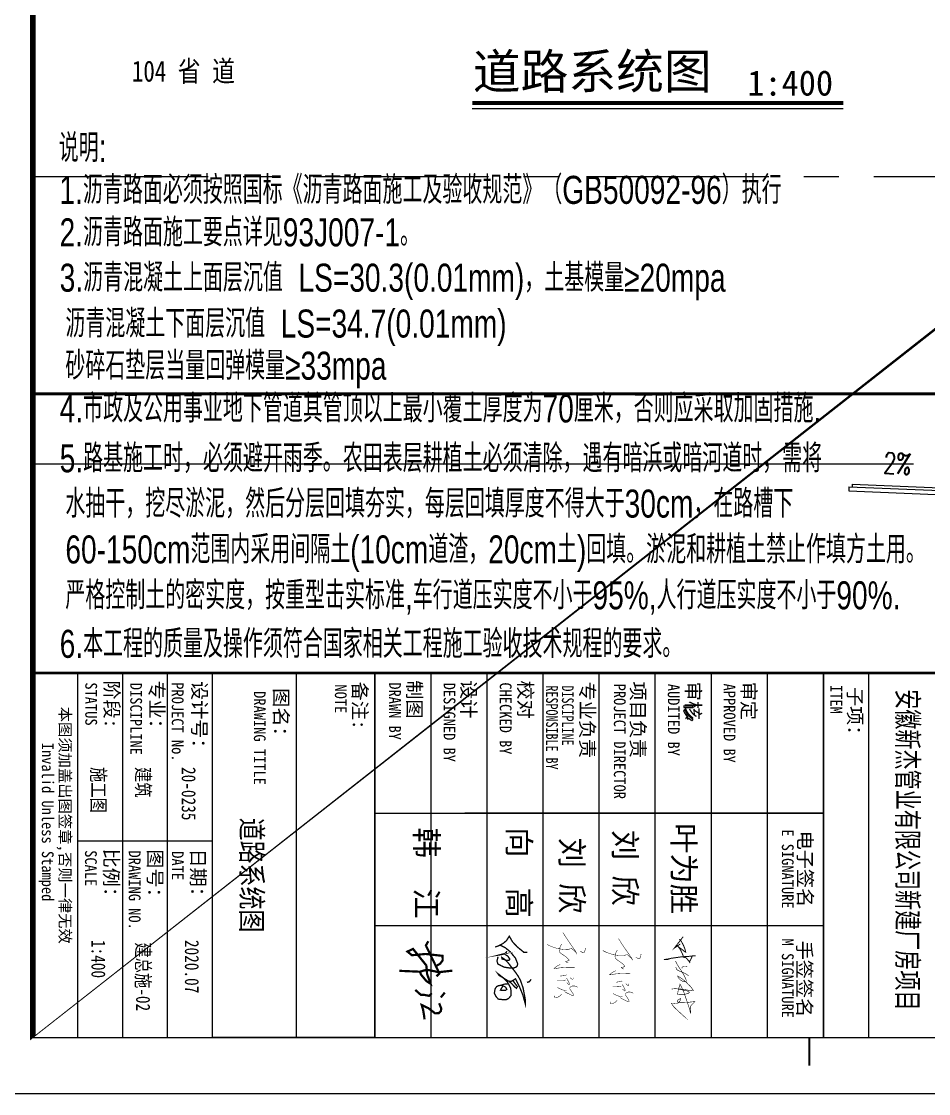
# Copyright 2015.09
# Model space of a CAD drawing. Extents: x 40416317 to 40416828, y 3375719 to 3376426.
# Drawn here: x 40416658.4 to 40416723.1, y 3375781 to 3375857.5 of the extents above; entities that cross this region are included whole.
import ezdxf
from ezdxf.enums import TextEntityAlignment as Align

# ---------------------------------------------------------------- set-up
doc = ezdxf.new("R2010")
doc.units = 0
doc.linetypes.add('CENTER', pattern=[2, 1.25, -0.25, 0.25, -0.25])
doc.layers.get('0').update_dxf_attribs({"linetype": 'CONTINUOUS'})
for name, color, linetype in [('00-tk', 151, 'CONTINUOUS'), ('05规划道路边线', 5, 'CONTINUOUS'), ('06规划边线', 102, 'CONTINUOUS'), ('07m', 36, 'CONTINUOUS'), ('a', 7, 'CONTINUOUS'), ('A-ANNO-TEXT', 255, 'CONTINUOUS'), ('A-Hz1(房间名称)', 4, 'CONTINUOUS'), ('AXIS', 3, 'CONTINUOUS'), ('iicon', 7, 'CONTINUOUS'), ('PUB_DIM', 3, 'CONTINUOUS'), ('PUB_TEXT', 7, 'CONTINUOUS'), ('ROAD', 7, 'CONTINUOUS'), ('RZ', 2, 'CONTINUOUS'), ('TX', 4, 'CONTINUOUS'), ('签名', 1, 'CONTINUOUS')]:
    doc.layers.add(name, color=color, linetype=linetype)
doc.layers.add('功能名称', color=255, linetype='CONTINUOUS', lineweight=0)
doc.styles.add('_TCH_DIM', font='SIMPLEX', dxfattribs={"bigfont": 'GBCBIG'})
doc.styles.add('_TCH_LABEL', font='COMPLEX', dxfattribs={"bigfont": 'GBCBIG'})
doc.styles.add('DS6HT', font='simhei.ttf', dxfattribs={"width": 0.8})
doc.styles.add('SUNYAT1', font='3yromans.shx', dxfattribs={"width": 0.75, "bigfont": '3yhztxt.shx'})
doc.styles.add('仿宋体', font='', dxfattribs={"width": 0.8})
doc.styles.add('黑体', font='simhei.ttf')
doc.styles.get('仿宋体').set_extended_font_data('SimSun')

# ---------------------------------------------------------------- blocks, each defined once
blk = doc.blocks.new('FDSREWSDFDDDD')
at = {"layer": '00-tk'}
for p, q in [((-7500, -1000), (-7500, -28700)), ((-7500.000007629395, -13800.08978462219), (-1000, -13800.08978271484)), ((-7500, -14600.08978271484), (-1000, -14600.08978462219)), ((-7500, -14600.08978271484), (-1000, -14600.08978462219)), ((-7500, -14600.08978271484), (-1000, -14600.08978462219)), ((-7500, -14600.08978271484), (-1000, -14600.08978462219)), ((-7500, -14600.08978271484), (-1000, -14600.08978462219)), ((-7500, -14600.08978271484), (-1000, -14600.08978462219)), ((-7500, -14600.08978271484), (-1000, -14600.08978462219)), ((-7500, -14600.08978271484), (-1000, -14600.08978462219)), ((-1000, -14600.08978462219), (-7500, -14600.08978271484)), ((-1000, -14600.08978462219), (-7500, -14600.08978271484)), ((-1000, -14600.08978462219), (-7500, -14600.08978271484)), ((-5000.000007629395, -22600.08978462219), (-5000, -14600.08978271484)), ((-5000, -14600.08978271484), (-5000, -21000.08978271484)), ((-3000, -21000.08978271484), (-3000.000007629395, -14600.08978462219)), ((-2999.949356079102, -22600.08978462219), (-2999.949356079102, -14600.08978462219)), ((-1000.000007629395, -15600.08978462219), (-7500.000007629395, -15600.08978462219)), ((-1000, -16600.08978271484), (-7500, -16600.08978271484)), ((-1000, -16600.08978271484), (-7500, -16600.08978271484)), ((-6884.921752929688, -16926.73141098022), (-6911.713218688965, -16933.78179740906)), ((-6911.713218688965, -16933.78179740906), (-6911.71321105957, -17031.07710266113)), ((-6884.921760559082, -17031.07710456848), (-6884.921752929688, -16926.73141098022)), ((-6740.153861999512, -17009.45592498779), (-6758.954879760742, -17024.96677017212)), ((-6729.813293457031, -16998.64533424377), (-6740.153861999512, -17009.45592498779)), ((-6711.482299804688, -16978.90425682068), (-6729.813293457031, -16998.64533424377)), ((-6696.911499023438, -16960.57325744629), (-6711.482299804688, -16978.90425682068)), ((-6695.971450805664, -16959.16318130493), (-6696.911499023438, -16960.57325744629)), ((-6682.810729980469, -16936.13192558289), (-6695.971450805664, -16959.16318130493)), ((-6695.97144317627, -17004.28564071655), (-6679.520545959473, -16982.66446304321)), ((-6674.350273132324, -17024.02671813965), (-6695.97144317627, -17004.28564071655)), ((-6679.05052947998, -16926.73141288757), (-6682.810729980469, -16936.13192558289)), ((-6679.520545959473, -16982.66446304321), (-6665.889808654785, -16964.80348968506)), ((-6657.429344177246, -16939.42210388184), (-6679.05052947998, -16926.73141288757)), ((-6665.889808654785, -16964.80348968506), (-6664.009704589844, -16961.51330947876)), ((-6664.009704589844, -16961.51330947876), (-6647.558815002441, -16943.65233612061)), ((-6647.558815002441, -16943.65233612061), (-6657.429344177246, -16939.42210388184)), ((-6911.71321105957, -17064.9189491272), (-6913.123291015625, -17090.77035903931)), ((-6913.123291015625, -17090.77035903931), (-6883.511672973633, -17090.77035903931)), ((-6911.71321105957, -17031.07710266113), (-6911.243186950684, -17040.00759124756)), ((-6911.243186950684, -17040.00759124756), (-6911.71321105957, -17064.9189491272)), ((-6884.921752929688, -17056.45848655701), (-6884.921760559082, -17031.07710456848)), ((-6883.981704711914, -17081.36984634399), (-6884.921752929688, -17056.45848655701)), ((-6883.511672973633, -17090.77035903931), (-6883.981704711914, -17081.36984634399)), ((-6823.34839630127, -17061.15874481201), (-6848.259757995605, -17069.61920547485)), ((-6848.259757995605, -17069.61920547485), (-6841.679397583008, -17075.25951385498)), ((-6841.679397583008, -17075.25951385498), (-6827.108596801758, -17095.00058746338)), ((-6827.108596801758, -17095.00058746338), (-6810.187683105469, -17087.48017883301)), ((-6800.787162780762, -17050.81818008423), (-6823.34839630127, -17061.15874481201)), ((-6810.187683105469, -17087.48017883301), (-6787.626441955566, -17076.66958999634)), ((-6780.576065063477, -17039.53756332397), (-6800.787162780762, -17050.81818008423)), ((-6787.626441955566, -17076.66958999634), (-6773.055656433105, -17068.2091293335)), ((-6758.954879760742, -17024.96677017212), (-6780.576065063477, -17039.53756332397)), ((-6773.055656433105, -17068.2091293335), (-6752.374526977539, -17054.10836029053)), ((-6752.374526977539, -17054.10836029053), (-6735.923629760742, -17041.88769340515)), ((-6735.923629760742, -17041.88769340515), (-6715.712524414062, -17024.02671813965)), ((-6715.712524414062, -17024.02671813965), (-6674.350273132324, -17024.02671813965)), ((-1000, -17600.08978462219), (-7500, -17600.08978271484)), ((-1000, -17600.08978462219), (-7500, -17600.08978271484)), ((-1000.000007629395, -18600.08978462219), (-7500, -18600.08978462219)), ((-1000.000007629395, -18600.08978462219), (-7500, -18600.08978462219)), ((-1000, -19600.08978271484), (-7500, -19600.08978271484)), ((-1000, -19600.08978271484), (-7500, -19600.08978271484)), ((-1000.000007629395, -20600.08978462219), (-7500.000007629395, -20600.08978462219)), ((-1000.000007629395, -20600.08978462219), (-7500.000007629395, -20600.08978462219)), ((-1000, -21600.08978271484), (-7499.999992370605, -21600.08978271484)), ((-1000, -21600.08978271484), (-7499.999992370605, -21600.08978271484)), ((-7500, -22600.08978462219), (-1000, -22600.08978462219)), ((-7500, -22600.08978462219), (-1000, -22600.08978462219)), ((-1000, -22600.08978462219), (-7500, -22600.08978462219)), ((-1000, -22600.08978462219), (-7500, -22600.08978462219)), ((-1000, -24000.08978271484), (-7500, -24000.08978462219)), ((-1000, -25500), (-7500, -25500.00000190735)), ((-4500, -25500), (-4500, -27900)), ((-1000, -26300), (-7500, -26300)), ((-1000, -27100.00000190735), (-7500, -27100)), ((-999.9999923706055, -27900), (-7500, -27900.00000190735)), ((-1000, -28700), (-7500, -28700))]:
    blk.add_line(p, q, dxfattribs=at)
for points in [[(-63000, -29700), (0, -29700), (0, 0), (-63000, 0)], [(-60500, -28700), (-1000, -28700), (-1000, -1000), (-60500, -1000.000001907349)], [(-7500, -22600.08978462219), (-1000, -22600.08978462219), (-1000, -25500), (-7500, -25500.00000190735)]]:
    blk.add_lwpolyline(points, close=True, dxfattribs=at)
at = {"layer": '00-tk', "const_width": 100}
blk.add_lwpolyline([(-60500, -1000.000001907349), (-1000, -1000), (-1000, -28700), (-60500, -28700)], close=True, dxfattribs=at)
at = {"layer": '00-tk'}
for points, const_width in [([(-7500, -28700), (-7500, -1000)], 50), ([(-1000, -14850.04489135742), (-500.0000076293945, -14850.04489326477)], 35)]:
    blk.add_lwpolyline(points, dxfattribs=dict(at, const_width=const_width))
at = {"layer": '00-tk', "style": 'DS6HT'}
for s, p in [('子项：', (-7250.613121032715, -14161.8742980957)), ('电子签名', (-4688.193199157715, -15052.39938735962)), ('手签签名', (-2726.406257629395, -15065.09038352966)), ('审定', (-7344.754615783691, -16057.92264556885)), ('审核', (-7345.606101989746, -17048.46081542969)), ('项目负责', (-7349.185562133789, -18033.59090995789)), ('专业负责', (-7347.202644348145, -18936.65170860291)), ('校对', (-7367.343872070312, -20041.46097564697)), ('设计', (-7374.256393432617, -21055.78610992432)), ('制图', (-7370.000396728516, -22021.84997367859)), ('备注:', (-7345.81022644043, -22994.70147705078)), ('图名：', (-7229.134880065918, -24400.22679519653)), ('设计号：', (-7356.773155212402, -25855.09149742126)), ('日期：', (-4370.826354980469, -25878.79656410217)), ('专业：', (-7367.269508361816, -26617.7465877533)), ('图号：', (-4357.14274597168, -26644.69338226318)), ('阶段:', (-7367.021636962891, -27419.5685634613)), ('比例：', (-4368.089630126953, -27428.32366371155))]:
    blk.add_text(s, height=250, rotation=1.376966136674544e-05, dxfattribs=at).set_placement(p)
for s, width, p in [('ITEM', 0.9, (-7285.639373779297, -14476.64451599121)), ('E SIGNATURE', 0.9, (-4713.510627746582, -15341.96018409729)), ('M SIGNATURE', 0.9, (-2763.24845123291, -15341.96018409729)), ('APPROVED BY', 0.9, (-7312.561302185059, -16380.35406494141)), ('AUDITED BY', 0.9, (-7307.359046936035, -17376.015625)), ('PROJECT DIRECTOR', 0.9, (-7310.82479095459, -18338.57062530518)), ('DISCIPLINE ', 0.75, (-7278.144859313965, -19265.36464881897)), ('RESPONSIBLE BY', 0.75, (-7278.14485168457, -19547.79586982727)), ('CHECKED BY', 0.9, (-7332.785636901855, -20373.88861465454)), ('DESIGNED BY', 0.9, (-7328.071830749512, -21375.81816291809)), ('DRAWN BY', 0.9, (-7334.383636474609, -22347.10876464844)), ('NOTE', 0.9, (-7296.429649353027, -23315.2756061554)), ('DRAWING TITLE', 0.9, (-7177.161933898926, -24760.10332870483)), ('PROJECT No.', 0.9, (-7335.418838500977, -26223.22882843018)), ('DATE', 0.9, (-4321.324775695801, -26222.21389961243)), ('DISCIPLINE', 0.9, (-7325.060989379883, -26964.57041740417)), ('DRAWING NO.', 0.9, (-4335.008392333984, -26990.84546661377)), ('STATUS', 0.9, (-7333.437377929688, -27766.59128570557)), ('SCALE', 0.9, (-4340.480369567871, -27771.74002456665))]:
    blk.add_text(s, height=210, rotation=1.376966136674544e-05, dxfattribs=dict(at, width=width)).set_placement(p)
blk.add_text('本图须加盖出图签章,否则一律无效', height=200, rotation=1.376966136674544e-05, dxfattribs=at).set_placement((-4784.1572265625, -28136.37497138977), align=Align.MIDDLE)
at = {"layer": '00-tk', "style": 'DS6HT', "width": 0.9}
blk.add_text('Invalid Unless Stamped', height=210, rotation=1.376966136674544e-05, dxfattribs=at).set_placement((-4842.33967590332, -28460.06253051758), align=Align.MIDDLE)
blk = doc.blocks.new('A$C7C122B11')
at = {"layer": 'iicon', "color": 13, "const_width": 7.575757575132871}
for points in [[(244.3624277019408, 611.0290988776833), (279.0327184172347, 604.8438947247341)], [(279.0327184172347, 604.8438947247341), (314.94104956917, 590.6175023976248)], [(321.132111500483, 572.0618899385445), (297.6059042114067, 526.2903457558714)], [(314.94104956917, 590.6175023976248), (321.132111500483, 572.0618899385445)], [(100.7970233689994, 315.9515967653133), (199.0888365005376, 382.8778826375492)], [(199.0888365005376, 382.8778826375492), (300.5110004848102, 454.8074805347715)], [(322.4230265802471, 465.4405168076046), (254.8083938822383, 392.8854461885057)], [(254.8083938822383, 392.8854461885057), (267.3297972941073, 338.4690845052246)], [(267.3297972941073, 338.4690845052246), (269.9907244815258, 260.035791651113)], [(300.5110004848102, 454.8074805347715), (344.335052675684, 476.0735530804377)], [(411.197833733866, 328.3370370857883), (434.3741226493148, 348.9182134775911)], [(434.3741226493148, 348.9182134775911), (447.8928364126477, 348.9182134775911)], [(447.8928364126477, 348.9182134775911), (455.0012519170996, 315.0120958685875)], [(553.5673253951827, 440.1709960661829), (553.0463167116977, 381.2844891168643)], [(553.0463167116977, 381.2844891168643), (555.0409374145092, 297.5777777298354)], [(718.076247107354, 415.8895953928587), (741.3754803164627, 413.2289288535248)], [(745.3690204735612, 399.9279449097812), (719.4071405762808, 368.0041741926688)], [(741.3754803164627, 413.2289288535248), (745.3690204735612, 399.9279449097812)], [(755.2991364721672, 327.3519703953061), (790.3451380701738, 346.0658887554891)], [(790.3451380701738, 346.0658887554891), (816.9320564377123, 356.932625876274)], [(825.9964038813487, 342.4441127988975), (799.4086257637248, 314.6743452963419)], [(816.9320564377123, 356.932625876274), (835.0598915747834, 355.7248974735849)], [(835.0598915747834, 355.7248974735849), (825.9964038813487, 342.4441127988975)], [(850.2705939338775, 438.960449161008), (849.5862326928183, 402.7140348185785)], [(849.5862326928183, 402.7140348185785), (862.5925352753841, 373.3071870035492)], [(857.8002870868659, 469.0512536286842), (850.2705939338775, 438.960449161008)], [(872.1753121516667, 485.4648040432949), (857.8002870868659, 469.0512536286842)], [(862.5925352753841, 373.3071870035492), (875.5979781077476, 363.0487767131999)], [(875.5979781077476, 363.0487767131999), (896.819194834563, 363.0487767131999)], [(896.819194834563, 363.0487767131999), (924.1996627316112, 381.513727335725)], [(924.1996627316112, 381.513727335725), (974.1709295882613, 413.6564017615747)], [(991.2842593678506, 378.0944138225168), (970.7482636321802, 334.3254158007912)], [(974.1709295882613, 413.6564017615747), (997.4443702884018, 421.1789854408707)], [(1009.766311629792, 410.9210449010134), (991.2842593678506, 378.0944138225168)], [(997.4443702884018, 421.1789854408707), (1009.766311629792, 410.9210449010134)], [(0.0007576050702482, 250.9024336845614), (100.7970233689994, 315.9515967653133)], [(179.9224229973042, 234.3780221641064), (213.8051824355498, 214.250624705106)], [(213.8051824355498, 214.250624705106), (248.6035759460647, 200.5268653577659)], [(248.6035759460647, 200.5268653577659), (284.3176035295473, 195.037831369089)], [(269.9907244815258, 260.035791651113), (254.2762084448477, 164.2658887512516)], [(284.3176035295473, 195.037831369089), (312.2474518701201, 200.0697981715202)], [(312.2474518701201, 200.0697981715202), (331.4783466457156, 219.739658693783)], [(331.4783466457156, 219.739658693783), (382.2285472766962, 294.8917446665)], [(382.2285472766962, 294.8917446665), (411.197833733866, 328.3370370857883)], [(455.0012519170996, 315.0120958685875), (462.0279911428223, 291.8895695514511)], [(462.0279911428223, 291.8895695514511), (484.7589294016361, 335.2447174279951)], [(534.5625449493527, 157.8105780906044), (508.7167313428363, 209.4535331269726)], [(555.0409374145092, 297.5777777298354), (561.1933105823118, 211.5237233529333)], [(561.1933105823118, 211.5237233529333), (572.472374806297, 133.6654050473589)], [(674.2358596608974, 309.3520727169234), (685.6524839333723, 266.1284549657721)], [(685.6524839333723, 266.1284549657721), (692.2622442622667, 224.1059891108889)], [(692.2622442622667, 224.1059891108889), (691.6612788005733, 210.8989552564453)], [(725.6901957900262, 308.6375822850969), (755.2991364721672, 327.3519703953061)], [(755.8106879024997, 295.5094665060751), (764.9249008636688, 257.2642640059348)], [(762.4943867573747, 217.8052263474092), (761.8865432932507, 180.1674111774191)], [(761.8865432932507, 180.1674111774191), (763.1022302216153, 159.5275159792509)], [(764.9249008636688, 257.2642640059348), (762.4943867573747, 217.8052263474092)], [(892.1808419503502, 201.1333131864667), (875.7338186554844, 163.8633126171771)], [(909.4291525277076, 232.7930841515772), (892.1808419503502, 201.1333131864667)], [(920.8311610448873, 283.4580187543761), (909.4291525277076, 232.7930841515772)], [(923.0759690859123, 310.7749468248803), (920.8311610448873, 283.4580187543761)], [(950.8966291378019, 293.9757312922738), (936.5216040732339, 278.9300941831898)], [(970.7482636321802, 334.3254158007912), (950.8966291378019, 293.9757312922738)], [(980.2123949669768, 231.2062671370804), (1007.238645739155, 207.4293784452602)], [(1007.238645739155, 207.4293784452602), (1027.810750987381, 170.7569004462566)], [(1027.810750987381, 170.7569004462566), (1032.673498700839, 145.9395145112649)], [(219.8604038188932, 60.7831532410346), (189.0452334616566, -0.0002060187980533)], [(254.2762084448477, 164.2658887512516), (219.8604038188932, 60.7831532410346)], [(574.5237390289549, 108.0541408546269), (534.5625449493527, 157.8105780906044)], [(572.472374806297, 133.6654050473589), (574.5237390289549, 108.0541408546269)], [(1033.078441093443, 121.2193669192493), (1002.25037448178, 119.1928634850774)], [(1032.673498700839, 145.9395145112649), (1033.078441093443, 121.2193669192493)]]:
    blk.add_lwpolyline(points, dxfattribs=at)
blk = doc.blocks.new('A$C2CD672AE')
at = {"layer": '签名', "const_width": 40}
for points in [[(540.0881397943012, 958.3370811040513), (550.8489124546759, 861.0706685180776), (567.3179551581852, 712.2073151967488), (523.0104887406342, 494.9340344476514), (559.0191287468188, 371.9746074373834), (543.1768800984137, 0.8530088732950389)], [(461.6739908079617, 655.8767074788921), (413.9479712764733, 738.226304418873), (354.7637216071598, 782.187037571799), (273.5597426663153, 780.4759910698049), (253.3334755222313, 599.6754109035246), (239.4850451382808, 475.8856759928167), (250.6432823608629, 353.0214769686572), (261.9919008868746, 228.0609749183059), (196.5405086646788, 147.6520239780657), (147.917758084368, 247.6385617624037), (315.6064654956572, 382.7673622812144), (446.4496776717715, 488.2049113581888), (599.5712998132221, 501.6631575371139), (775.4302235315554, 563.8311803708784), (726.707836158108, 488.150277487468), (613.1219024430029, 393.5601171250455), (559.0191287468188, 371.9746074373834)], [(934.9487146656029, 820.1810444663279), (1023.226905263495, 748.7558213393204)], [(1126.251339889597, 719.3609199295752), (1222.998657129239, 757.1794348801486), (1271.322497345041, 748.7558213393204), (1304.99973032577, 710.9811793784611), (1309.184475250077, 645.8736663977616), (1216.621902949642, 526.1442843894474), (1158.283402010333, 403.9466909407638), (1244.02201854391, 429.4920936296694), (1357.50831548078, 448.4013511012308), (1418.48602727754, 454.7190612549894)], [(9.920812285970896, 523.2925402219407), (85.64476809604093, 480.0337748597376), (394.0206144819967, 628.6754554281943), (590.4196245889179, 723.3426586687565), (642.8136640558951, 671.9342207829468)], [(945.4105769763701, 587.0399905960076), (993.8340539853089, 536.6299283201806), (976.9954374949448, 454.7190612549894), (974.9030650327913, 387.5056448946707), (886.5252376566641, 288.7475507552736)]]:
    blk.add_lwpolyline(points, dxfattribs=at)
blk = doc.blocks.new('A$C3CB17D36')
at = {"const_width": 19.8}
for points in [[(80.04379926508409, 483.3245182275459), (81.90662597743358, 436.2608653112984), (-4.34517220401176, 331.2727085075858), (-78.27530148279766, 262.4873684884878), (-162.3526845840388, 213.9755951842744), (-95.67428008083516, 171.601331080441), (-53.63557197838236, 121.6414522278392), (-13.77129550796963, 42.71932143150843), (0, 0)], [(484.4964084001258, 543.1565462122599), (520.1129202386364, 516.2902290898237), (530.2890735718538, 479.2582878867397)], [(-28.95940501802397, 72.78829725229298), (10.14727037428383, 153.4999226881337), (71.03089262000867, 228.0777145799366), (167.4787394450614, 307.1438412381794), (247.932097412624, 338.2782589242815), (277.6491035087529, 336.8301459561044), (299.393270862638, 320.9009107259553), (315.3389814508046, 280.3537624566088), (313.8893713973303, 213.0165279858957), (303.7463548456508, 143.1892565552043), (282.0021874917657, 93.95343047679853), (255.9092065293153, 43.26949143021193), (210.971294871757, 29.51242194243605), (146.4636474923609, 44.71760439838908)], [(64.5606629194881, 180.116118694219), (92.82805896214268, 156.2222658489991), (110.9481846305207, 112.0548314493135), (117.471429871126, 72.23174337394448), (101.8881217963281, 134.1385486491563), (134.8892941173835, 190.4118413703618), (181.276832380252, 221.5462590564603), (200.8465681020898, 208.5132497626655), (197.9473479951484, 167.2420412993342), (178.3776122733179, 104.97320592713), (156.6334449194328, 102.0769799907794), (195.0945020384024, 158.1645863071826), (241.4356495992397, 199.8245719536098), (314.832404044726, 256.8222468681452), (384.7038751147629, 311.6321337773879), (440.2388931854512, 349.2138049200694), (503.2969305113802, 382.5203957683261), (608.641771453491, 419.6374419611639), (706.4904500626872, 439.1869633216447), (790.5678497157642, 454.3921457776014), (852.1762769882189, 454.3921457776014), (715.912931962077, 416.0171632506172), (599.219306105937, 368.2294501403885), (536.1612522281721, 337.0950324542864), (477.4520450626515, 306.6846675423803), (499.1458782743503, 274.3440665564449), (516.5283877926486, 239.6149461754649), (509.5753906060636, 195.624718617124), (467.4001295411654, 130.7052330496408), (427.2981192994703, 62.49641516694101), (399.4860808976155, 42.81658003706252), (467.4001295411654, 130.7052330496408), (525.6854940584817, 186.8616574146727), (612.8627055544857, 233.2623446866855), (671.6553836437306, 241.9633764458667), (728.9963992514749, 239.7881166511215), (768.9173657702268, 207.1592642487194), (790.6924188555495, 168.7297240068583), (790.6924188555495, 121.5991520058196), (781.9823943110532, 49.09058369179547), (744.2389546182239, 15.73664716440908), (691.9787907993959, -10.36644069334579), (628.831092161985, 1.234934985561267), (594.7168086728998, 22.98750325383298), (580.2001010987369, 54.16618740626654), (572.9417555875771, 97.67132394280634), (582.3776113728236, 119.4238922110781), (601.2493394951525, 157.1283483279512), (634.6377751916516, 176.7056642212665), (651.3319930399011, 158.5785239977085), (649.1544827658145, 128.8500080952435), (647.7028202843139, 80.99435196921695), (582.3776113728236, 119.4238922110781)], [(510.8277125129171, 203.5479097504467), (545.3600029207446, 247.0389727405491), (596.8943189469865, 292.7193690718304), (620.1210676174887, 320.9977093045381), (594.7168086728998, 336.9495971531433), (562.0542207689941, 311.5716008401614), (533.7466203095755, 289.8190251521009), (502.7242833371347, 269.0094735791463)], [(572.9417555875771, 97.67132394280634), (557.6992002208208, 137.5510398544247), (556.9733689800705, 178.155832471235), (546.4555307543778, 197.9166563165199)]]:
    blk.add_lwpolyline(points, dxfattribs=at)
blk = doc.blocks.new('5635634563456')
at = {"layer": 'AXIS', "color": 1, "ltscale": 1000}
for points, const_width in [([(455725.8766600048, 226494.9224269953), (455792.5862253162, 226558.9228373328), (455885.0902339679, 226610.4786683344), (455980.262530829, 226658.4789645543), (456073.6559397471, 226692.2569371139), (456140.3655050584, 226710.9236907846), (456191.064816652, 226720.701538301), (456170.6072119614, 226678.9235086825), (456121.686875721, 226626.4787824521), (456065.6508128881, 226550.0338850452), (456000.0353318462, 226460.5206597582), (455930.452706912, 226406.9219377478)], 35), ([(456000.0353318462, 226460.5206597582), (456119.9079003677, 226541.1449327576), (456209.4857602907, 226583.6135769482), (456284.2164485542, 226618.512218124), (456362.4392675342, 226642.2432941236), (456383.3917896016, 226666.6723198801), (456371.5116747126, 226711.4954200025), (456436.4431387742, 226771.1241524457), (456483.8255773943, 226814.0919121376), (456540.8600411944, 226856.1827712426), (456583.855179749, 226882.4895581832)], 35), ([(456321.4968735353, 227083.6384566817), (456323.2518110435, 227002.9642946861), (456339.923411436, 226888.9681871878), (456349.6981607412, 226736.0108994469), (456363.6954416105, 226550.7854877579), (456388.532304615, 226376.7655627667), (456411.5566266934, 226211.2360450205), (456434.0624306019, 226115.2150155564), (456453.9713605533, 225981.1316658578), (456460.4231145977, 225937.6801696795)], 35), ([(456540.8600411944, 226856.1827712426), (456496.9873901805, 226883.3664587701), (456453.1147391666, 226906.1656894964), (456403.9774504486, 226929.8418208096), (456346.9429866484, 226954.3948065765), (456330.271386256, 226973.6864810884)], 35), ([(456510.8857225387, 226355.5845014946), (456597.6053515714, 226398.629718893), (456645.2724856871, 226426.1786893986), (456716.4860438754, 226465.7802912505), (456769.3218391358, 226501.938323689), (456843.4069145868, 226554.1665466337), (456901.4114584023, 226589.1766457125), (456971.6375419165, 226633.0344078309), (457083.0005074486, 226688.3587707739), (457147.3722830674, 226723.740611484), (457209.8128145108, 226743.6831337169), (457243.2860818899, 226739.1799760944), (457254.8729350695, 226714.7343423723), (457255.5167122647, 226661.3398711723), (457241.354925125, 226610.5186658517), (457205.6544421404, 226553.8616520641), (457186.7061093366, 226523.7904635769), (457156.3219661206, 226496.478454978), (457120.737826306, 226465.7663128794), (457078.6839223526, 226439.9034660875), (457051.1871625321, 226435.8624251095), (457075.4490402833, 226473.8484409685), (457119.603461876, 226542.9795517616), (457168.4528612911, 226613.669473737), (457233.2657095136, 226691.5472233813), (457285.0244344958, 226753.7797157742), (457337.5917925849, 226799.8479058556), (457415.157023535, 226882.8642523419), (457487.295995052, 226939.7263283721), (457542.1622452299, 226981.357469761), (457582.80394764, 227001.6653211052), (457584.8359759438, 226953.941824313), (457565.531226301, 226822.9559986099), (457537.0820433549, 226675.7238918315), (457514.7414449996, 226502.0919935046), (457509.0472728573, 226325.6831049196), (457519.7576625017, 226215.8188286116)], 20), ([(456722.7335235053, 226779.7802241481), (456706.6953858873, 226722.1333756072), (456709.1424385119, 226662.2206930844), (456719.7459253036, 226611.6821461128), (456740.1374477731, 226592.9339211438), (456760.1210261597, 226585.5976752458), (456773.5794222485, 226591.3036647812)], 20), ([(455637.881451799, 226630.6213626868), (456046.0826958741, 226314.4769262232), (455897.5426243895, 226527.8115043262)], 35), ([(456473.7164835172, 226131.6091075262), (456467.8449557837, 226097.5761104271), (456460.4231145977, 225937.6801696795)], 10)]:
    blk.add_lwpolyline(points, dxfattribs=dict(at, const_width=const_width))
for points in [[(457040.6918023378, 226827.7845800929, 20, 20, 0), (456956.8193904918, 226700.3447395913, 20, 20, 0), (456928.2864684347, 226631.251312051, 20, 20, 0), (456875.2497231229, 226502.8210548261, 20, 20, 0), (456834.0922933408, 226422.8359672434, 20, 20, 0), (456811.7780929098, 226395.7834826446, 20, 20, 0), (456724.1729237637, 226364.2658120954, 20, 0, 0)], [(457511.8943589285, 226413.8875492121, 20, 20, 0), (457568.290770911, 226678.2049373683, 20, 20, 0), (457590.6067167957, 226782.7947919906, 20, 20, 0), (457627.3747450841, 226841.122022116, 20, 20, 0), (457636.1324062726, 226855.0148018837, 20, 20, 0), (457670.2982945656, 226830.3979818893, 20, 20, 0), (457683.7118491472, 226787.501867116, 20, 20, 0), (457720.8650235701, 226668.6872140308, 20, 20, 0), (457721.2699767961, 226592.6818491317, 20, 20, 0), (457721.7555783013, 226501.5396696671, 20, 20, 0), (457712.3275488015, 226436.2896650262, 20, 20, 0), (457674.7695085629, 226435.3960180739, 20, 20, 0), (457629.1632481651, 226445.2263652151, 20, 20, 0), (457579.0858611803, 226451.4820322806, 20, 20, 0), (457468.2000687247, 226480.0794728851, 20, 20, 0), (457411.8629646617, 226504.2085864616, 20, 20, 0), (457344.7950169333, 226517.6136136783, 20, 20, 0), (457423.4881035726, 226562.2971146227, 20, 20, 0), (457641.6825949113, 226659.7070774816, 20, 20, 0), (457902.8006357316, 226748.1803862849, 20, 20, 0), (458181.951370434, 226842.763621807, 20, 20, 0), (458298.3834971389, 226875.2954487913, 20, 20, 0), (458384.2305086917, 226894.0625422546, 20, 20, 0), (458348.859824941, 226902.3944818272, 20, 20, 0), (458319.8952705974, 226902.3944818272, 20, 20, 0), (458243.9730919132, 226890.5529100445, 20, 20, 0), (458219.1516571922, 226886.6815142799, 20, 20, 0), (458165.8566513238, 226893.184349937, 20, 20, 0), (458107.927630047, 226921.2532881675, 20, 20, 0), (458072.3802899878, 226956.7780035156, 20, 20, 0), (458038.1494371435, 226986.162615559, 20, 20, 0), (458000.0202577069, 227028.8059663217, 20, 20, 0), (457974.1065866552, 227048.6420591747, 20, 20, 0), (457984.5822795216, 226931.2784559725, 20, 20, 0), (458001.2774807074, 226820.344626676, 20, 20, 0), (458012.5691491499, 226590.4221508706, 20, 20, 0), (458015.8896978883, 226522.808689595, 20, 20, 0), (457984.3999415407, 226422.8282168595, 20, 20, 0), (457948.0055952329, 226430.1024596857, 20, 20, 0), (457915.4932297827, 226448.045567386, 20, 20, 0), (457886.3777177723, 226495.0856463912, 20, 20, 0), (457874.8323141872, 226513.7388198816, 20, 20, 0), (457864.5410400594, 226548.4301091612, 20, 20, 0), (457913.06689341, 226534.8515287034, 20, 20, 0), (457962.0780489994, 226508.179320385, 20, 20, 0), (457984.8852437794, 226485.871639309, 20, 20, 0), (458023.385732263, 226448.2143725278, 20, 20, 0), (458044.263004124, 226386.2514791533, 20, 20, 0), (458038.7761693213, 226328.3714732277, 20, 20, 0), (458028.4120994662, 226265.6173984466, 20, 20, 0), (458030.8506732873, 226227.233806343, 20, 20, 0), (458031.8775293899, 226211.0709059424, 20, 20, 0), (458086.9386578655, 226240.0283524219, 20, 20, 0), (458165.5836688146, 226297.9083583475, 20, 20, 0), (458305.6771911951, 226444.7871767898, 20, 20, 0), (458436.8802073263, 226588.2352047257, 20, 20, 0), (458486.8104919657, 226642.8254197755, 20, 0, 0), (458657.4685183892, 226830.8808123577, 0, 0, 0)]]:
    blk.add_lwpolyline(points, format="xyseb", dxfattribs=at)
blk = doc.blocks.new('签名')
at = {"xscale": 1.132661029987503, "yscale": 1.132661029987503, "zscale": 1.132661029987503}
for p in [(-1750.197286959738, 4063.984869675944), (-1860.01269934047, 3062.006437591277)]:
    blk.add_blockref('A$C7C122B11', p, dxfattribs=at)
at = {"layer": '00-tk', "xscale": 1.200000000011642, "yscale": 1.200000000011642, "zscale": 1.200000000011642}
blk.add_blockref('A$C3CB17D36', (-1598.663731149863, 2124.214383500046), dxfattribs=at)
at = {"layer": 'AXIS', "xscale": 0.5, "yscale": 0.5, "zscale": 0.5}
blk.add_blockref('5635634563456', (-229602.1122756614, -107802.1992520302), dxfattribs=at)
at = {"layer": '签名'}
blk.add_blockref('A$C2CD672AE', (-1712.888165873941, 398.6887109705713), dxfattribs=at)
at = {"layer": '功能名称', "color": 7, "style": 'DS6HT'}
for s, p in [('叶为胜', (-3829.900751179666, 5325.834194287425)), ('刘 欣', (-3706.161323272157, 4268.687556041172)), ('刘 欣', (-3567.169852778083, 3309.254102484323)), ('向  高', (-3757.272502305452, 2357.133938182844)), ('韩  江', (-3749.501883157063, 689.2682582947891))]:
    blk.add_text(s, height=400, dxfattribs=at).set_placement(p)
blk = doc.blocks.new('DFSEWRFSDSDFSDFEWRWWWW')
at = {"layer": 'AXIS'}
for p, q in [((-18295.31480022892, 7130.371758951926), (-23295.31480022892, 7130.371758951926)), ((2054.122064512223, 6975.766973248803), (-2945.877935487777, 6975.766973248803))]:
    blk.add_line(p, q, dxfattribs=at)
for centre in [(-20795.31480022892, 7130.371758951926), (-445.877935487777, 6975.766973248803)]:
    blk.add_circle(centre, 2500, dxfattribs=at)
at = {"layer": 'PUB_DIM'}
for p, q in [((-26564.43545853905, 7130.371758951926), (-23295.31480022892, 7130.371758951926)), ((-26564.43545853905, -1230.855555352635), (-26564.43545853905, 7130.371758951926)), ((-6584.255313009024, 6975.766973248803), (-2945.877935487777, 6975.766973248803)), ((-6584.255313009024, -833.1961857945389), (-6584.255313009024, 6975.766973248803))]:
    blk.add_line(p, q, dxfattribs=at)
at = {"layer": 'PUB_DIM', "linetype": 'Continuous'}
blk.add_line((-23985.22262120806, -9974.339398444354), (-6802.357809522189, -9974.339398444354), dxfattribs=at)
at = {"layer": 'PUB_DIM'}
for points in [[(-47950.470002966, 349.9063691824012, 0, 0, 0), (-43715.2493365407, 113.3780068113738, 400, 0, 0), (-42217.58312321454, 29.73642948561246, 0, 0, 0)], [(-30832.082425097, -120.1550237693555, 0, 0, 0), (-38449.7167614121, -388.7730851814813, 400, 0, 0), (-39948.78503875993, -441.6342224971122, 0, 0, 0)], [(-16916.80516170524, 103.7095637015336, 0, 0, 0), (-9528.586074981838, -90.53309075988, 400, 0, 0), (-8029.104213492945, -129.9557626665301, 0, 0, 0)], [(-734.0539055988193, 347.811554777556, 0, 0, 0), (-4043.144462808967, 176.3908753312462, 400, 0, 0), (-5541.135844720528, 98.79049054824645, 0, 0, 0)]]:
    blk.add_lwpolyline(points, format="xyseb", dxfattribs=at)
at = {"layer": 'PUB_DIM', "const_width": 240}
blk.add_lwpolyline([(-31006.5179969091, -8366.485095803, 1), (-26446.5179969091, -8366.485095803, 1)], format="xyb", close=True, dxfattribs=at)
at = {"layer": 'PUB_DIM', "linetype": 'Continuous', "const_width": 193.4920049778336}
blk.add_lwpolyline([(-23985.22262119874, -9579.101425298213), (-6802.357809522189, -9579.101425298213)], dxfattribs=at)
at = {"layer": 'PUB_DIM'}
for centre in [(-44879.76886192523, -369.0077546843058), (-26564.43545853905, -1230.855555352635), (-6584.255313009024, -833.1961857945389)]:
    blk.add_circle(centre, 0, dxfattribs=at)
at = {"layer": 'RZ'}
for p, q in [((-48449.0250632558, -227.1914232940144), (-48449.0250632558, -527.4517270409233)), ((-48449.0250632558, -227.1914232940144), (-41930.3096940387, -498.8045637727446)), ((-48449.0250632558, -527.4517270409233), (-42230.3096940387, -786.564867501027)), ((-48216.68442962877, -36.69874720729058), (-48216.68442962877, -236.8722830385632)), ((-48216.68442962877, -36.69874720729058), (-41930.3096940387, -298.631027941472)), ((-41930.3096940387, -298.631027941472), (-41930.3096940387, -798.631027941472)), ((-41680.3096940387, -298.631027941472), (-41930.3096940387, -298.631027941472)), ((-41680.3096940387, -798.631027941472), (-41680.3096940387, -298.631027941472)), ((-6680.309694038704, -298.631027941472), (-6430.309694038704, -298.631027941472)), ((-6680.309694038704, -798.631027941472), (-6680.309694038704, -298.631027941472)), ((-143.9349584579468, -36.69874720729058), (-6430.309694038704, -298.631027941472)), ((88.4056751690805, -227.1914232940144), (-6430.309694038704, -498.8045637727446)), ((-6430.309694038704, -298.631027941472), (-6430.309694038704, -798.631027941472)), ((88.4056751690805, -527.4517270409233), (-6130.309694038704, -786.564867501027)), ((-143.9349584579468, -36.69874720729058), (-143.9349584579468, -236.8722830385632)), ((88.4056751690805, -227.1914232940144), (88.4056751690805, -527.4517270409233)), ((-42230.3096940387, -786.564867501027), (-42230.3096940387, -2357.884743590719)), ((-41930.3096940387, -798.631027941472), (-41930.3096940387, -1607.884743590719)), ((-41680.3096940387, -798.631027941472), (-41680.3096940387, -1607.884743590719)), ((-6680.309694038704, -798.631027941472), (-6680.309694038704, -1607.884743590719)), ((-6430.309694038704, -798.631027941472), (-6430.309694048017, -1607.884743590719)), ((-6130.309694038704, -786.564867501027), (-6130.309694038704, -2357.884743590719)), ((-6430.309694038704, -1607.884743590719), (-41930.3096940387, -1607.884743590719)), ((-6130.309694038704, -2357.884743590719), (-42230.3096940387, -2357.884743590719))]:
    blk.add_line(p, q, dxfattribs=at)
blk.add_lwpolyline([(-41680.3096940387, -798.631027941472), (-24180.30969405733, -492.381027941472), (-6680.309694048017, -798.631027941472)], dxfattribs=at)
at = {"layer": 'A-ANNO-TEXT', "style": '_TCH_LABEL'}
for s, p, p2 in [('2', (-21230.32589315323, 7593.103315845356), (-20360.30370730462, 7593.103315845356)), ('3', (-880.8890284120831, 7438.498530142233), (-10.86684256347087, 7438.498530142233))]:
    blk.add_text(s, height=1305.033278772918, dxfattribs=at).set_placement(p, p2, align=Align.FIT)
for width, p, p2 in [(0.7777777777777769, (-21230.32589315323, 5362.606923285577), (-20360.30370730462, 5362.606923285577)), (0.7777777777777777, (-880.889028412083, 5208.002137582454), (-10.86684256347093, 5208.002137582454))]:
    blk.add_text('-', height=1305.033278772918, dxfattribs=dict(at, width=width)).set_placement(p, p2, align=Align.FIT)
at = {"layer": 'A-ANNO-TEXT', "linetype": 'Continuous', "style": '黑体', "width": 0.8}
for s, height, p in [('道路断面示意', 2500, (-24134.273520533, -8657.202161768873)), ('1:100', 1750, (-5183.646236997098, -9008.17103546644))]:
    blk.add_text(s, height=height, dxfattribs=at).set_placement(p)
blk.add_text('1', height=2500, dxfattribs=at).set_placement((-28032.5059910696, -8171.46211387073), align=Align.MIDDLE_RIGHT)
at = {"layer": 'PUB_TEXT', "style": '_TCH_DIM', "width": 0.7058823529411765}
for rotation, p in [(356.803469088082, (-46004.66797242127, 742.0164694219166)), (2.019564879290518, (-36357.46402002126, 185.3160823649996)), (358.4939914336005, (-13409.48564257659, 511.6718798830443)), (2.965440174995472, (-4112.189545288682, 673.4845729499393))]:
    blk.add_text('2%%%', height=1487.5, rotation=rotation, dxfattribs=at).set_placement(p)

msp = doc.modelspace()

# ---------------------------------------------------------------- linework, layer by layer
at = {"layer": '05规划道路边线', "color": 1, "const_width": 0.2, "flags": 128}
msp.add_lwpolyline([(40416659.19006302, 3375830.933532736), (40416769.99006303, 3375830.941345403)], dxfattribs=at)
at = {"layer": '06规划边线', "color": 0, "flags": 128}
msp.add_lwpolyline([(40416659.19006302, 3375825.933532723), (40416722.0142341, 3375825.937962546)], dxfattribs=at)
at = {"layer": 'a', "color": 4, "linetype": 'CENTER', "ltscale": 10, "flags": 128}
msp.add_lwpolyline([(40416659.19006303, 3375846.433532773), (40416769.99006303, 3375846.441345442)], dxfattribs=at)
at = {"layer": 'ROAD', "ltscale": 0.001}
msp.add_line((40416690.53438462, 3375851.290245817), (40416716.99393608, 3375851.290245817), dxfattribs=at)
at = {"layer": 'ROAD', "ltscale": 0.001, "const_width": 0.3}
msp.add_lwpolyline([(40416690.52761722, 3375851.679853361), (40416716.99688827, 3375851.679853361)], dxfattribs=at)

# ---------------------------------------------------------------- block references
at = {"xscale": 0.001, "yscale": 0.001, "zscale": 0.001}
msp.add_blockref('DFSEWRFSDSDFSDFEWRWWWW', (40416765.84653857, 3375824.533131749), dxfattribs=at)
at = {"layer": '00-tk'}
for name, p, xscale, yscale, zscale, rotation in [('FDSREWSDFDDDD', (40416773.99006303, 3375781.018613939), 0.004, 0.004, 0.004, 269.9999999998456), ('签名', (40416683.7434188, 3375785.141575053), 0.00396, 0.00396, 0.00396, 270)]:
    msp.add_blockref(name, p, dxfattribs=dict(at, xscale=xscale, yscale=yscale, zscale=zscale, rotation=rotation))

# ---------------------------------------------------------------- texts
at = {"color": 2, "linetype": 'Continuous', "style": '仿宋体'}
for s, height, width, p in [('安徽新杰管业有限公司新建厂房项目', 1.5, 0.7, (40416720.85247023, 3375809.859347583)), ('施工图', 1, 0.8, (40416663.36605511, 3375804.312622802)), ('建筑', 1, 0.8, (40416666.5524778, 3375804.312622802)), ('20-0235', 1, 0.8, (40416669.80530736, 3375804.312622802)), ('道路系统图', 1.5, 0.8, (40416674.05282937, 3375800.698693031)), ('1:400', 1, 0.8, (40416663.36605511, 3375791.978120413)), ('2020.07', 1, 0.8, (40416670.03313395, 3375791.978120413)), ('建总施-02', 1, 0.8, (40416666.5524778, 3375791.802919303))]:
    msp.add_text(s, height=height, rotation=270, dxfattribs=dict(at, width=width)).set_placement(p)
at = {"layer": '07m', "color": 2, "linetype": 'Continuous', "style": '仿宋体', "width": 0.8}
msp.add_text('104 省 道', height=1.5, dxfattribs=at).set_placement((40416666.25012077, 3375853.208121811))
at = {"layer": 'A-Hz1(房间名称)', "style": 'SUNYAT1', "width": 0.75}
for s, p in [('说明:', (40416661.02653345, 3375847.473680429)), ('1.沥青路面必须按照国标《沥青路面施工及验收规范》（GB50092-96）执行', (40416661.08022092, 3375844.485165461)), ('2.沥青路面施工要点详见93J007-1。', (40416661.08932053, 3375841.453377484)), ('3.沥青混凝土上面层沉值  LS=30.3(0.01mm)，土基模量≥20mpa', (40416661.0957711, 3375838.218655633)), ('沥青混凝土下面层沉值  LS=34.7(0.01mm)', (40416661.50289716, 3375834.94780142)), ('砂碎石垫层当量回弹模量≥33mpa', (40416661.50289716, 3375831.941672926)), ('4.市政及公用事业地下管道其管顶以上最小覆土厚度为70厘米，否则应采取加固措施.', (40416661.0957711, 3375828.892399867)), ('5.路基施工时，必须避开雨季。农田表层耕植土必须清除，遇有暗浜或暗河道时，需将', (40416661.0957711, 3375825.33838867)), ('水抽干，挖尽淤泥，然后分层回填夯实，每层回填厚度不得大于30cm，在路槽下', (40416661.50289716, 3375822.104332402)), ('60-150cm范围内采用间隔土(10cm道渣，20cm土)回填。淤泥和耕植土禁止作填方土用。', (40416661.50289716, 3375818.834746846)), ('严格控制土的密实度，按重型击实标准,车行道压实度不小于95%%%,人行道压实度不小于90%%%.', (40416661.50289716, 3375815.561456363)), ('6.本工程的质量及操作须符合国家相关工程施工验收技术规程的要求。', (40416661.0957711, 3375812.100749132))]:
    msp.add_text(s, height=2, dxfattribs=at).set_placement(p)
at = {"layer": 'TX', "linetype": 'Continuous', "style": '黑体'}
for s, height, p in [('道路系统图', 2.5, (40416690.5671535, 3375852.677916722)), ('1:400', 1.8, (40416710.1528515, 3375852.204885765))]:
    msp.add_text(s, height=height, rotation=0.07247489040507026, dxfattribs=at).set_placement(p)

doc.saveas('drawing.dxf')
